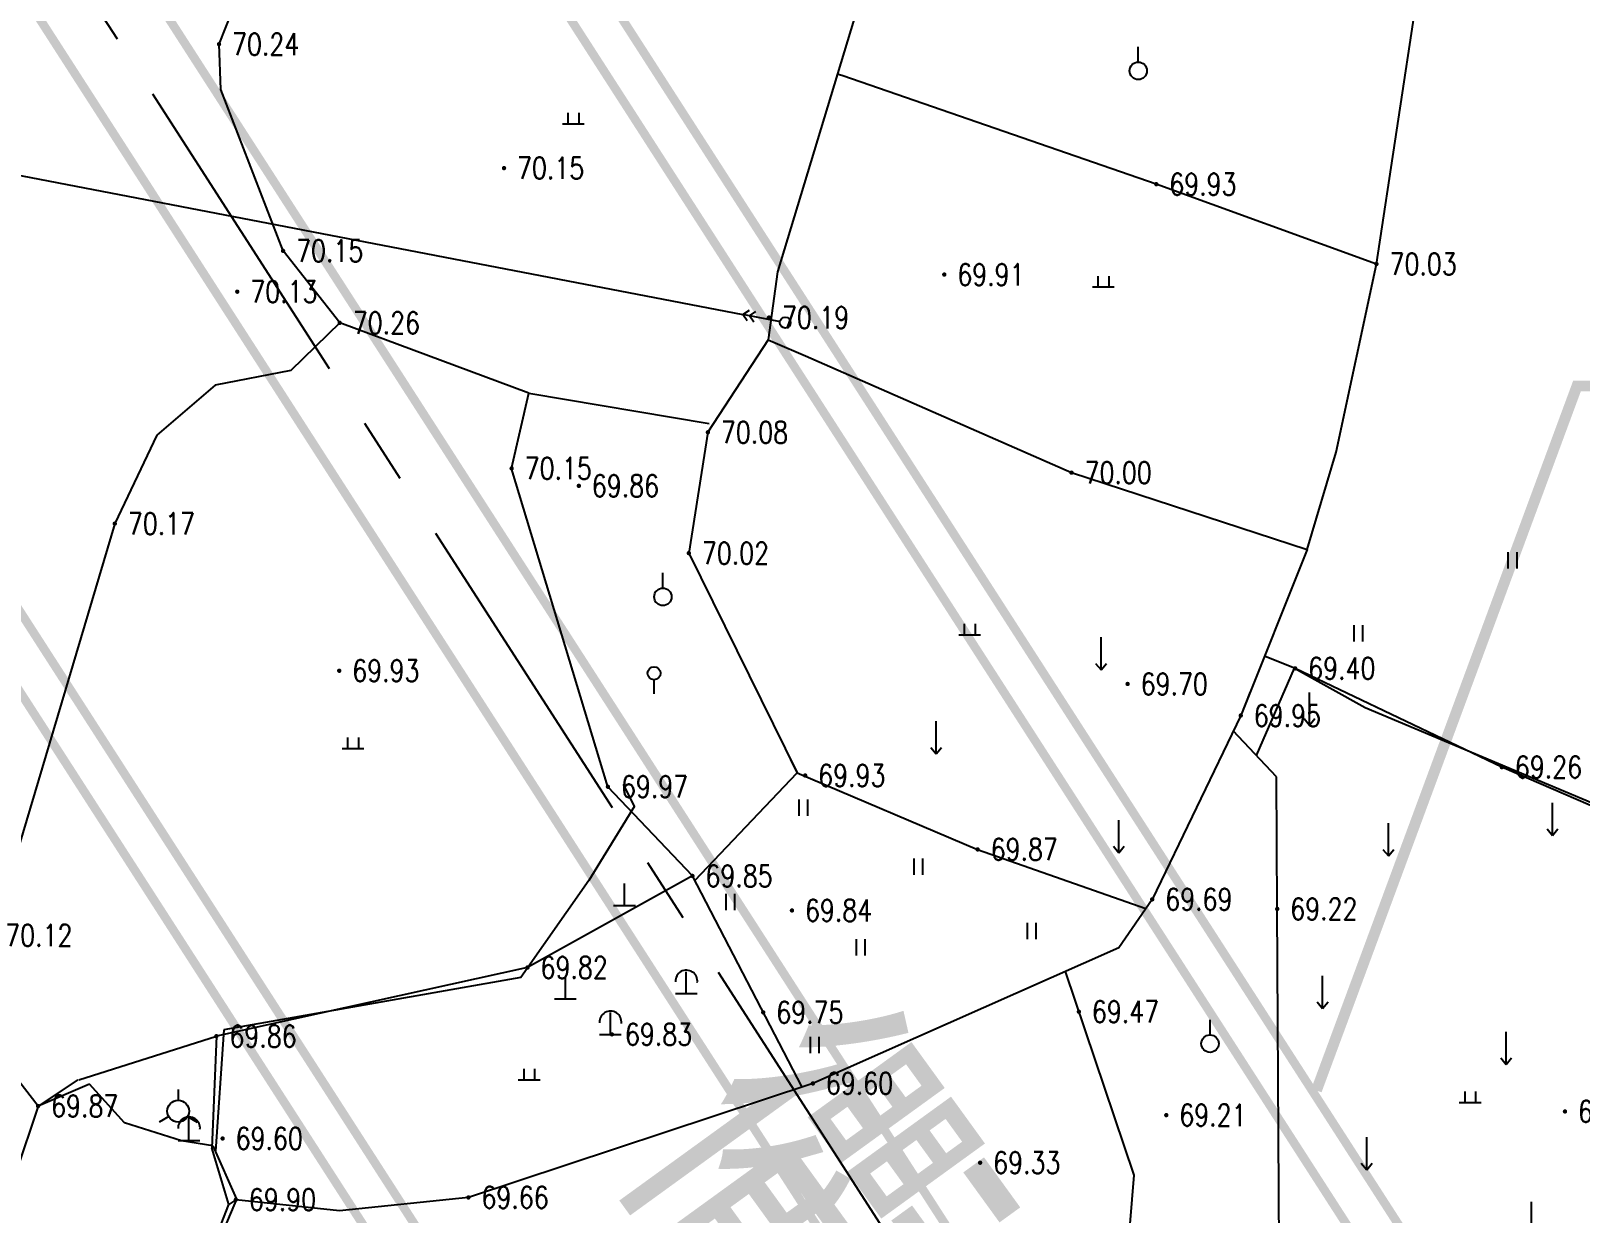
# Model space of a CAD drawing. Extents: x 10519 to 17598, y -625 to 2857.
# Drawn here: x 13571.8 to 13643, y 1341.9 to 1396.2 of the extents above; entities that cross this region are included whole.
import ezdxf
from ezdxf.enums import TextEntityAlignment as Align

# ---------------------------------------------------------------- set-up
doc = ezdxf.new("R2010")
doc.units = 0
doc.header["$MEASUREMENT"] = 0
doc.linetypes.add('CENTER', pattern=[2, 1.25, -0.25, 0.25, -0.25])
doc.linetypes.add('CENTERX2', pattern=[4, 2.5, -0.5, 0.5, -0.5])
doc.layers.get('0').update_dxf_attribs({"linetype": 'CONTINUOUS'})
for name, color, linetype in [('00000衢化东路中线', 1, 'CENTER'), ('00000道路边线', 2, 'CONTINUOUS'), ('0000原地形', 252, 'CONTINUOUS'), ('000道路名称', 6, 'CONTINUOUS'), ('GCD', 224, 'CONTINUOUS')]:
    doc.layers.add(name, color=color, linetype=linetype)
doc.styles.add('HZ', font='txt8.shx', dxfattribs={"width": 0.8, "bigfont": 'hz.shx'})
doc.styles.add('黑体', font='SIMHEI.TTF', dxfattribs={"width": 0.8})
doc.linetypes.add('10421', pattern='A,2,[150,AAA.SHX,S=1,R=0,X=0,Y=1],1e-11', length=2)
doc.linetypes.add('1161', pattern='A,0,[149,AAA.SHX,S=0.1,R=0,X=0,Y=0],-1.6', length=1.6)

# ---------------------------------------------------------------- blocks, each defined once
blk = doc.blocks.new('GC110')
for p, q in [((-0.01, 0), (-0.01, 2)), ((-1.01, 0), (0.99, 0))]:
    blk.add_line(p, q)
blk.add_arc((0, 1.14), 1.01, 352.756, 183.4974)
blk = doc.blocks.new('gc170')
at = {"linetype": 'Continuous'}
blk.add_circle((0, 0), 0.5, dxfattribs=at)
blk = doc.blocks.new('GC013A')
at = {"linetype": 'Continuous'}
blk.add_line((0.5, 0), (4, 0), dxfattribs=at)
at = {"linetype": 'Continuous', "flags": 128}
for points in [[(2.88, 0.5), (3.38, 0), (2.88, -0.5)], [(3.5, 0.5), (4, 0), (3.5, -0.5)]]:
    blk.add_lwpolyline(points, dxfattribs=at)
blk = doc.blocks.new('GC200')
at = {"linetype": 'Continuous', "const_width": 0.2, "flags": 128}
blk.add_lwpolyline([(-0.1, 0, 1), (0.1, 0, 1)], format="xyb", close=True, dxfattribs=at)
blk = doc.blocks.new('GC111')
for p, q in [((0, 0), (0, 2)), ((-1, 0), (1, 0))]:
    blk.add_line(p, q)

msp = doc.modelspace()

# ---------------------------------------------------------------- linework, layer by layer
at = {"layer": '00000衢化东路中线', "color": 6, "linetype": 'CENTERX2', "ltscale": 6}
msp.add_line((13741.468, 1138.563), (13403.369, 1663.691), dxfattribs=at)
at = {"layer": '00000道路边线', "const_width": 0.4}
for points in [[(13756.603, 1148.308, -0.065136), (13825.178, 1003.376, 0.065136), (13756.603, 1148.308), (13576.295, 1428.357, -0.410529), (13583.517, 1462.739), (13652.854, 1508.626, -0.224647), (14318.381, 1604.23), (14655.468, 1500.221), (14721.808, 1482.843, -0.010771), (14723.879, 1482.253), (15171.602, 1344.107)], [(13758.284, 1149.39, -0.065136), (13827.082, 1003.99, 0.065136), (13758.284, 1149.39), (13577.99, 1429.419, -0.410529), (13584.057, 1458.299), (13655.061, 1505.291, -0.224647), (14317.202, 1600.407), (14654.432, 1496.355)], [(13702.444, 1203.794, -1), (13698.24, 1201.087, 1), (13702.444, 1203.794), (13561.683, 1422.419, 1), (13557.479, 1419.712), (13698.24, 1201.087)], [(13535.605, 1064.087), (13677.985, 1158.314, 0.410529), (13685.207, 1192.696), (13544.447, 1411.322, 0.417908), (13509.629, 1418.636), (13364.519, 1322.6)], [(13504.296, 1073.345, 0.414214), (13532.012, 1067.704), (13677.727, 1164.14, 0.410529), (13683.505, 1191.645), (13542.745, 1410.271, 0.417908), (13514.891, 1416.122), (13366.444, 1317.879, 0.414214), (13360.804, 1290.163), (13504.296, 1073.345)]]:
    msp.add_lwpolyline(points, format="xyb", dxfattribs=at)
at = {"layer": '0000原地形', "linetype": 'Continuous'}
for p, q in [((13580.479, 1395.623, 69.601), (13583.44, 1403.07, 69.601)), ((13633.655, 1385.524), (13635.561, 1398.104)), ((13609.655, 1396.787), (13606.141, 1385.165)), ((13537.099, 1396.174), (13604.551, 1383.204)), ((13580.562, 1393.542, 69.601), (13580.479, 1395.623, 69.601)), ((13609.139, 1394.162), (13608.885, 1394.239)), ((13623.539, 1389.191), (13609.139, 1394.162)), ((13583.422, 1386.129, 69.601), (13580.562, 1393.542, 69.601)), ((13633.655, 1385.524), (13623.539, 1389.191)), ((13586.025, 1382.82, 69.601), (13583.422, 1386.129, 69.601)), ((13606.141, 1385.165), (13605.702, 1382.035)), ((13631.797, 1376.879), (13633.655, 1385.524)), ((13586.025, 1382.82, 69.601), (13583.779, 1380.636, 69.601)), ((13594.71, 1379.591, 69.601), (13586.025, 1382.82, 69.601)), ((13605.702, 1382.035), (13602.938, 1377.793)), ((13605.702, 1382.035), (13607.429, 1381.311)), ((13583.779, 1380.636, 69.601), (13580.303, 1379.955, 69.601)), ((13607.429, 1381.311), (13619.644, 1375.938)), ((13580.303, 1379.955, 69.601), (13577.62, 1377.658, 69.601)), ((13593.924, 1376.135, 69.601), (13594.71, 1379.591, 69.601)), ((13594.71, 1379.591, 69.601), (13603.001, 1378.19, 69.601)), ((13602.938, 1377.793), (13602.062, 1372.237)), ((13577.62, 1377.658, 69.601), (13575.691, 1373.598, 69.601)), ((13630.465, 1372.41), (13631.797, 1376.879)), ((13598.348, 1361.507, 69.601), (13593.924, 1376.135, 69.601)), ((13619.644, 1375.938), (13630.465, 1372.41)), ((13575.691, 1373.598, 69.601), (13570.058, 1354.679, 69.601)), ((13602.062, 1372.237), (13607.039, 1362.141)), ((13629.918, 1366.945, 69.255), (13628.509, 1367.507, 69.255)), ((13628.142, 1362.949), (13629.887, 1366.953)), ((13629.887, 1366.953), (13633.141, 1365.148)), ((13639.414, 1362.408, 69.255), (13629.918, 1366.945, 69.255)), ((13633.141, 1365.148), (13658.923, 1354.316)), ((13629.067, 1361.97, 69.223), (13627.079, 1364.072, 69.223)), ((13629.067, 1361.97, 69.223), (13627.079, 1364.072, 69.223)), ((13602.34, 1357.194, 69.601), (13607.039, 1362.141, 69.601)), ((13602.34, 1357.194, 69.601), (13607.039, 1362.141, 69.601)), ((13606.74, 1362.748), (13607.039, 1362.141)), ((13607.039, 1362.141), (13615.332, 1358.628)), ((13607.039, 1362.141), (13615.332, 1358.628)), ((13659.381, 1353.762, 69.255), (13639.414, 1362.408, 69.255)), ((13602.228, 1357.409, 69.601), (13598.348, 1361.507, 69.601)), ((13602.228, 1357.409, 69.601), (13598.349, 1361.506, 69.601)), ((13629.096, 1355.896, 69.223), (13629.067, 1361.97, 69.223)), ((13629.096, 1355.896, 69.223), (13629.067, 1361.97, 69.223)), ((13615.332, 1358.628), (13623.061, 1355.908)), ((13615.332, 1358.628), (13623.061, 1355.908)), ((13602.228, 1357.409, 69.601), (13594.652, 1353.202, 69.601)), ((13602.228, 1357.409, 69.601), (13594.652, 1353.202, 69.601)), ((13607.264, 1347.711, 69.601), (13602.228, 1357.409, 69.601)), ((13607.264, 1347.711, 69.601), (13602.228, 1357.409, 69.601)), ((13629.2, 1337.975, 69.223), (13629.096, 1355.896, 69.223)), ((13629.2, 1337.975, 69.223), (13629.096, 1355.896, 69.223)), ((13594.652, 1353.202, 69.601), (13580.359, 1350.047, 69.601)), ((13594.652, 1353.202, 69.601), (13580.359, 1350.047, 69.601)), ((13622.524, 1343.66, 69.036), (13619.361, 1353.015, 69.036)), ((13622.524, 1343.66, 69.036), (13619.361, 1353.015, 69.036)), ((13574.041, 1348.046, 69.868), (13580.359, 1350.047, 69.868)), ((13574.041, 1348.046, 69.868), (13580.359, 1350.047, 69.868)), ((13580.359, 1350.047, 69.601), (13580.148, 1344.925, 69.601)), ((13572.166, 1346.839, 69.036), (13570.504, 1348.996, 69.036)), ((13580.928, 1342.315, 69.799), (13580.148, 1344.925, 69.799)), ((13580.201, 1345.01, 69.969), (13581.283, 1342.564, 69.969)), ((13622.201, 1339.764, 69.036), (13622.524, 1343.66, 69.036)), ((13622.201, 1339.764, 69.036), (13622.524, 1343.66, 69.036)), ((13578.932, 1337.214, 69.799), (13580.928, 1342.315, 69.799))]:
    msp.add_line(p, q, dxfattribs=at)
at = {"layer": '0000原地形'}
for p, q in [((13622.711, 1394.8), (13622.711, 1395.5)), ((13596.504, 1392.471), (13596.504, 1391.971)), ((13597.004, 1392.471), (13597.004, 1391.971)), ((13596.254, 1391.971), (13597.254, 1391.971)), ((13620.853, 1384.968), (13620.853, 1384.468)), ((13621.353, 1384.968), (13621.353, 1384.468)), ((13620.603, 1384.468), (13621.603, 1384.468)), ((13639.712, 1371.531), (13639.712, 1372.281)), ((13640.112, 1371.531), (13640.112, 1372.281)), ((13600.871, 1370.633), (13600.871, 1371.333)), ((13614.713, 1368.993), (13614.713, 1368.493)), ((13615.213, 1368.993), (13615.213, 1368.493)), ((13632.636, 1368.184), (13632.636, 1368.934)), ((13633.036, 1368.184), (13633.036, 1368.934)), ((13614.463, 1368.493), (13615.463, 1368.493)), ((13621.002, 1366.873), (13621.002, 1368.373)), ((13620.752, 1367.173), (13621.002, 1366.873)), ((13621.002, 1366.873), (13621.252, 1367.173)), ((13600.464, 1365.769), (13600.464, 1366.419)), ((13630.577, 1364.338), (13630.577, 1365.838)), ((13613.426, 1363.018), (13613.426, 1364.518)), ((13630.327, 1364.638), (13630.577, 1364.338)), ((13630.577, 1364.338), (13630.827, 1364.638)), ((13586.385, 1363.767), (13586.385, 1363.267)), ((13586.385, 1363.767), (13586.385, 1363.267)), ((13586.885, 1363.767), (13586.885, 1363.267)), ((13586.885, 1363.767), (13586.885, 1363.267)), ((13586.135, 1363.267), (13587.135, 1363.267)), ((13586.135, 1363.267), (13587.135, 1363.267)), ((13613.176, 1363.318), (13613.426, 1363.018)), ((13613.426, 1363.018), (13613.676, 1363.318)), ((13607.133, 1360.164), (13607.133, 1360.914)), ((13607.533, 1360.164), (13607.533, 1360.914)), ((13641.744, 1359.273), (13641.744, 1360.773)), ((13621.816, 1358.47), (13621.816, 1359.97)), ((13634.204, 1358.331), (13634.204, 1359.831)), ((13641.494, 1359.573), (13641.744, 1359.273)), ((13641.744, 1359.273), (13641.994, 1359.573)), ((13621.566, 1358.77), (13621.816, 1358.47)), ((13621.816, 1358.47), (13622.066, 1358.77)), ((13633.954, 1358.631), (13634.204, 1358.331)), ((13634.204, 1358.331), (13634.454, 1358.631)), ((13612.409, 1357.46), (13612.409, 1358.21)), ((13612.809, 1357.46), (13612.809, 1358.21)), ((13603.779, 1355.839), (13603.779, 1356.589)), ((13604.179, 1355.839), (13604.179, 1356.589)), ((13617.624, 1354.502), (13617.624, 1355.252)), ((13618.024, 1354.502), (13618.024, 1355.252)), ((13609.765, 1353.76), (13609.765, 1354.51)), ((13610.165, 1353.76), (13610.165, 1354.51)), ((13631.179, 1351.321), (13631.179, 1352.821)), ((13630.929, 1351.621), (13631.179, 1351.321)), ((13631.179, 1351.321), (13631.429, 1351.621)), ((13626.009, 1350.105), (13626.009, 1350.805)), ((13626.009, 1350.105), (13626.009, 1350.805)), ((13607.659, 1349.268), (13607.659, 1350.018)), ((13608.059, 1349.268), (13608.059, 1350.018)), ((13639.613, 1348.746), (13639.613, 1350.246)), ((13639.363, 1349.046), (13639.613, 1348.746)), ((13639.613, 1348.746), (13639.863, 1349.046)), ((13594.226, 1348.042), (13595.226, 1348.042)), ((13594.226, 1348.042), (13595.226, 1348.042)), ((13594.476, 1348.542), (13594.476, 1348.042)), ((13594.476, 1348.542), (13594.476, 1348.042)), ((13594.976, 1348.542), (13594.976, 1348.042)), ((13594.976, 1348.542), (13594.976, 1348.042)), ((13578.602, 1347.603), (13578.602, 1347.103)), ((13637.709, 1347.505), (13637.709, 1347.005)), ((13637.709, 1347.505), (13637.709, 1347.005)), ((13638.209, 1347.505), (13638.209, 1347.005)), ((13638.209, 1347.505), (13638.209, 1347.005)), ((13637.459, 1347.005), (13638.459, 1347.005)), ((13637.459, 1347.005), (13638.459, 1347.005)), ((13578.169, 1346.353), (13577.736, 1346.103)), ((13579.035, 1346.353), (13579.468, 1346.103)), ((13633.209, 1343.908), (13633.209, 1345.408)), ((13632.959, 1344.208), (13633.209, 1343.908)), ((13633.209, 1343.908), (13633.459, 1344.208)), ((13640.784, 1340.943), (13640.784, 1342.443))]:
    msp.add_line(p, q, dxfattribs=at)
at = {"layer": '0000原地形', "linetype": '10421'}
for p, q in [((13630.465, 1372.41), (13627.419, 1364.777)), ((13627.857, 1365.874), (13627.419, 1364.777)), ((13627.419, 1364.777), (13623.352, 1356.332)), ((13627.419, 1364.777), (13623.352, 1356.332)), ((13623.352, 1356.332), (13621.823, 1354.106)), ((13623.352, 1356.332), (13621.823, 1354.106)), ((13621.823, 1354.106), (13607.762, 1347.876)), ((13621.823, 1354.106), (13607.762, 1347.876)), ((13573.991, 1348.046, 69.036), (13572.166, 1346.839, 69.036)), ((13573.991, 1348.046, 69.036), (13572.166, 1346.839, 69.036)), ((13574.524, 1347.842), (13572.166, 1346.839)), ((13576.135, 1346.069), (13574.524, 1347.842)), ((13607.762, 1347.876), (13591.938, 1342.637)), ((13607.762, 1347.876), (13591.938, 1342.637)), ((13572.166, 1346.839, 69.036), (13571.147, 1343.765, 69.036)), ((13572.166, 1346.839, 69.036), (13571.147, 1343.765, 69.036)), ((13578.754, 1345.239), (13576.135, 1346.069)), ((13580.201, 1345.01), (13578.754, 1345.239)), ((13580.201, 1345.01), (13580.201, 1345.01)), ((13581.283, 1342.564), (13579.281, 1337.804)), ((13581.253, 1342.535), (13580.928, 1342.315)), ((13581.253, 1342.535), (13580.928, 1342.315)), ((13586.014, 1342.025), (13581.253, 1342.535)), ((13586.014, 1342.025), (13581.253, 1342.535)), ((13581.283, 1342.564), (13581.283, 1342.564)), ((13591.938, 1342.637), (13586.014, 1342.025)), ((13591.938, 1342.637), (13586.014, 1342.025))]:
    msp.add_line(p, q, dxfattribs=at)
at = {"layer": '0000原地形', "linetype": '1161'}
for p, q in [((13599.567, 1360.608), (13599.057, 1361.61)), ((13599.567, 1360.608), (13597.473, 1357.202)), ((13599.567, 1360.608), (13599.567, 1360.608)), ((13597.473, 1357.202), (13594.348, 1352.744)), ((13594.348, 1352.744), (13580.697, 1350.341)), ((13580.697, 1350.341), (13580.311, 1344.761))]:
    msp.add_line(p, q, dxfattribs=at)
at = {"layer": '0000原地形'}
for centre, major_axis in [((13622.711, 1394.4), (-0.283, 0.283)), ((13600.871, 1370.233), (-0.283, 0.283)), ((13600.464, 1366.719), (-0.212, 0.212)), ((13626.009, 1349.705), (-0.283, 0.283)), ((13626.009, 1349.705), (-0.283, 0.283)), ((13578.602, 1346.603), (-0.354, 0.354))]:
    msp.add_ellipse(centre, major_axis=major_axis, ratio=1, start_param=3.926991, end_param=10.210176, dxfattribs=at)
at = {"layer": '000道路名称', "color": 0, "const_width": 0.5}
msp.add_lwpolyline([(13630.898, 1347.556), (13642.867, 1379.917), (13706.496, 1379.917)], dxfattribs=at)

# ---------------------------------------------------------------- block references
at = {"layer": '0000原地形', "linetype": 'Continuous', "xscale": 0.4999999999604861, "yscale": 0.5, "rotation": 169.1160235420591}
msp.add_blockref('GC013A', (13606.515, 1382.826), dxfattribs=at)
at = {"layer": '0000原地形', "linetype": 'Continuous', "xscale": 0.5, "yscale": 0.5}
for name, p in [('gc170', (13606.492, 1382.83)), ('GC111', (13599.107, 1356.056)), ('GC110', (13601.952, 1352.004, 69.828)), ('GC110', (13601.952, 1352.004, 69.828)), ('GC111', (13596.395, 1351.762)), ('GC110', (13598.463, 1350.128, 69.828)), ('GC110', (13598.463, 1350.128, 69.828)), ('GC110', (13579.101, 1345.262, 70.001)), ('GC110', (13579.101, 1345.262, 70.001))]:
    msp.add_blockref(name, p, dxfattribs=at)
at = {"layer": 'GCD', "linetype": 'Continuous'}
ref = msp.add_blockref('GC200', (13580.479, 1395.623, 70.238), dxfattribs=dict(at, xscale=0.5, yscale=0.5, zscale=0.5))
ref.add_attrib('height', '70.24', dxfattribs={"linetype": 'Continuous', "height": 1, "style": 'HZ', "width": 0.8}).set_placement((13581.079, 1395.623, 70.238), align=Align.MIDDLE_LEFT)
ref = msp.add_blockref('GC200', (13593.573, 1389.931), dxfattribs=dict(at, xscale=0.5, yscale=0.5, zscale=0.5))
ref.add_attrib('height', '70.15', dxfattribs={"linetype": 'Continuous', "height": 1, "style": 'HZ', "width": 0.8}).set_placement((13594.173, 1389.931), align=Align.MIDDLE_LEFT)
ref = msp.add_blockref('GC200', (13623.539, 1389.191, 69.934), dxfattribs=dict(at, xscale=0.5, yscale=0.5, zscale=0.5))
ref.add_attrib('height', '69.93', dxfattribs={"linetype": 'Continuous', "height": 1, "style": 'HZ', "width": 0.8}).set_placement((13624.139, 1389.191, 69.934), align=Align.MIDDLE_LEFT)
ref = msp.add_blockref('GC200', (13583.422, 1386.129, 70.147), dxfattribs=dict(at, xscale=0.5, yscale=0.5, zscale=0.5))
ref.add_attrib('height', '70.15', dxfattribs={"linetype": 'Continuous', "height": 1, "style": 'HZ', "width": 0.8}).set_placement((13584.022, 1386.129, 70.147), align=Align.MIDDLE_LEFT)
ref = msp.add_blockref('GC200', (13633.655, 1385.524, 70.029), dxfattribs=dict(at, xscale=0.5, yscale=0.5, zscale=0.5))
ref.add_attrib('height', '70.03', dxfattribs={"linetype": 'Continuous', "height": 1, "style": 'HZ', "width": 0.8}).set_placement((13634.255, 1385.524, 70.029), align=Align.MIDDLE_LEFT)
ref = msp.add_blockref('GC200', (13613.8, 1385.038, 69.911), dxfattribs=dict(at, xscale=0.5, yscale=0.5, zscale=0.5))
ref.add_attrib('height', '69.91', dxfattribs={"linetype": 'Continuous', "height": 1, "style": 'HZ', "width": 0.8}).set_placement((13614.4, 1385.038, 69.911), align=Align.MIDDLE_LEFT)
ref = msp.add_blockref('GC200', (13581.32, 1384.253, 70.126), dxfattribs=dict(at, xscale=0.5, yscale=0.5, zscale=0.5))
ref.add_attrib('height', '70.13', dxfattribs={"linetype": 'Continuous', "height": 1, "style": 'HZ', "width": 0.8}).set_placement((13581.92, 1384.253, 70.126), align=Align.MIDDLE_LEFT)
ref = msp.add_blockref('GC200', (13605.745, 1383.065, 70.193), dxfattribs=dict(at, xscale=0.5, yscale=0.5, zscale=0.5))
ref.add_attrib('height', '70.19', dxfattribs={"linetype": 'Continuous', "height": 1, "style": 'HZ', "width": 0.8}).set_placement((13606.345, 1383.065, 70.193), align=Align.MIDDLE_LEFT)
ref = msp.add_blockref('GC200', (13586.025, 1382.82, 70.259), dxfattribs=dict(at, xscale=0.5, yscale=0.5, zscale=0.5))
ref.add_attrib('height', '70.26', dxfattribs={"linetype": 'Continuous', "height": 1, "style": 'HZ', "width": 0.8}).set_placement((13586.625, 1382.82, 70.259), align=Align.MIDDLE_LEFT)
ref = msp.add_blockref('GC200', (13602.938, 1377.793, 70.079), dxfattribs=dict(at, xscale=0.5, yscale=0.5, zscale=0.5))
ref.add_attrib('height', '70.08', dxfattribs={"linetype": 'Continuous', "height": 1, "style": 'HZ', "width": 0.8}).set_placement((13603.538, 1377.793, 70.079), align=Align.MIDDLE_LEFT)
ref = msp.add_blockref('GC200', (13593.924, 1376.135, 70.145), dxfattribs=dict(at, xscale=0.5, yscale=0.5, zscale=0.5))
ref.add_attrib('height', '70.15', dxfattribs={"linetype": 'Continuous', "height": 1, "style": 'HZ', "width": 0.8}).set_placement((13594.524, 1376.135, 70.145), align=Align.MIDDLE_LEFT)
ref = msp.add_blockref('GC200', (13619.644, 1375.938, 69.997), dxfattribs=dict(at, xscale=0.5, yscale=0.5, zscale=0.5))
ref.add_attrib('height', '70.00', dxfattribs={"linetype": 'Continuous', "height": 1, "style": 'HZ', "width": 0.8}).set_placement((13620.244, 1375.938, 69.997), align=Align.MIDDLE_LEFT)
ref = msp.add_blockref('GC200', (13597.009, 1375.332, 69.862), dxfattribs=dict(at, xscale=0.5, yscale=0.5, zscale=0.5))
ref.add_attrib('height', '69.86', dxfattribs={"linetype": 'Continuous', "height": 1, "style": 'HZ', "width": 0.8}).set_placement((13597.609, 1375.332, 69.862), align=Align.MIDDLE_LEFT)
ref = msp.add_blockref('GC200', (13575.691, 1373.598, 70.174), dxfattribs=dict(at, xscale=0.5, yscale=0.5, zscale=0.5))
ref.add_attrib('height', '70.17', dxfattribs={"linetype": 'Continuous', "height": 1, "style": 'HZ', "width": 0.8}).set_placement((13576.291, 1373.598, 70.174), align=Align.MIDDLE_LEFT)
ref = msp.add_blockref('GC200', (13602.062, 1372.237, 70.024), dxfattribs=dict(at, xscale=0.5, yscale=0.5, zscale=0.5))
ref.add_attrib('height', '70.02', dxfattribs={"linetype": 'Continuous', "height": 1, "style": 'HZ', "width": 0.8}).set_placement((13602.662, 1372.237, 70.024), align=Align.MIDDLE_LEFT)
ref = msp.add_blockref('GC200', (13586.003, 1366.836), dxfattribs=dict(at, xscale=0.5, yscale=0.5, zscale=0.5))
ref.add_attrib('height', '69.93', dxfattribs={"linetype": 'Continuous', "height": 1, "style": 'HZ', "width": 0.8}).set_placement((13586.603, 1366.836), align=Align.MIDDLE_LEFT)
ref = msp.add_blockref('GC200', (13629.918, 1366.945, 69.4), dxfattribs=dict(at, xscale=0.5, yscale=0.5, zscale=0.5))
ref.add_attrib('height', '69.40', dxfattribs={"linetype": 'Continuous', "height": 1, "style": 'HZ', "width": 0.8}).set_placement((13630.518, 1366.945, 69.4), align=Align.MIDDLE_LEFT)
ref = msp.add_blockref('GC200', (13629.918, 1366.945, 69.4), dxfattribs=dict(at, xscale=0.5, yscale=0.5, zscale=0.5))
ref.add_attrib('height', '69.40', dxfattribs={"linetype": 'Continuous', "height": 1, "style": 'HZ', "width": 0.8}).set_placement((13630.518, 1366.945, 69.4), align=Align.MIDDLE_LEFT)
ref = msp.add_blockref('GC200', (13622.223, 1366.23, 69.702), dxfattribs=dict(at, xscale=0.5, yscale=0.5, zscale=0.5))
ref.add_attrib('height', '69.70', dxfattribs={"linetype": 'Continuous', "height": 1, "style": 'HZ', "width": 0.8}).set_placement((13622.823, 1366.23, 69.702), align=Align.MIDDLE_LEFT)
ref = msp.add_blockref('GC200', (13622.223, 1366.23, 69.702), dxfattribs=dict(at, xscale=0.5, yscale=0.5, zscale=0.5))
ref.add_attrib('height', '69.70', dxfattribs={"linetype": 'Continuous', "height": 1, "style": 'HZ', "width": 0.8}).set_placement((13622.823, 1366.23, 69.702), align=Align.MIDDLE_LEFT)
ref = msp.add_blockref('GC200', (13627.419, 1364.777, 69.948), dxfattribs=dict(at, xscale=0.5, yscale=0.5, zscale=0.5))
ref.add_attrib('height', '69.95', dxfattribs={"linetype": 'Continuous', "height": 1, "style": 'HZ', "width": 0.8}).set_placement((13628.019, 1364.777, 69.948), align=Align.MIDDLE_LEFT)
ref = msp.add_blockref('GC200', (13627.419, 1364.777, 69.948), dxfattribs=dict(at, xscale=0.5, yscale=0.5, zscale=0.5))
ref.add_attrib('height', '69.95', dxfattribs={"linetype": 'Continuous', "height": 1, "style": 'HZ', "width": 0.8}).set_placement((13628.019, 1364.777, 69.948), align=Align.MIDDLE_LEFT)
ref = msp.add_blockref('GC200', (13639.414, 1362.408, 69.261), dxfattribs=dict(at, xscale=0.5, yscale=0.5, zscale=0.5))
ref.add_attrib('height', '69.26', dxfattribs={"linetype": 'Continuous', "height": 1, "style": 'HZ', "width": 0.8}).set_placement((13640.014, 1362.408, 69.261), align=Align.MIDDLE_LEFT)
ref = msp.add_blockref('GC200', (13639.414, 1362.408, 69.261), dxfattribs=dict(at, xscale=0.5, yscale=0.5, zscale=0.5))
ref.add_attrib('height', '69.26', dxfattribs={"linetype": 'Continuous', "height": 1, "style": 'HZ', "width": 0.8}).set_placement((13640.014, 1362.408, 69.261), align=Align.MIDDLE_LEFT)
ref = msp.add_blockref('GC200', (13607.407, 1362.024, 69.928), dxfattribs=dict(at, xscale=0.5, yscale=0.5, zscale=0.5))
ref.add_attrib('height', '69.93', dxfattribs={"linetype": 'Continuous', "height": 1, "style": 'HZ', "width": 0.8}).set_placement((13608.007, 1362.024, 69.928), align=Align.MIDDLE_LEFT)
ref = msp.add_blockref('GC200', (13607.407, 1362.024, 69.928), dxfattribs=dict(at, xscale=0.5, yscale=0.5, zscale=0.5))
ref.add_attrib('height', '69.93', dxfattribs={"linetype": 'Continuous', "height": 1, "style": 'HZ', "width": 0.8}).set_placement((13608.007, 1362.024, 69.928), align=Align.MIDDLE_LEFT)
ref = msp.add_blockref('GC200', (13598.348, 1361.507, 69.966), dxfattribs=dict(at, xscale=0.5, yscale=0.5, zscale=0.5))
ref.add_attrib('height', '69.97', dxfattribs={"linetype": 'Continuous', "height": 1, "style": 'HZ', "width": 0.8}).set_placement((13598.948, 1361.507, 69.966), align=Align.MIDDLE_LEFT)
ref = msp.add_blockref('GC200', (13598.348, 1361.507, 69.966), dxfattribs=dict(at, xscale=0.5, yscale=0.5, zscale=0.5))
ref.add_attrib('height', '69.97', dxfattribs={"linetype": 'Continuous', "height": 1, "style": 'HZ', "width": 0.8}).set_placement((13598.948, 1361.507, 69.966), align=Align.MIDDLE_LEFT)
ref = msp.add_blockref('GC200', (13615.332, 1358.628, 69.873), dxfattribs=dict(at, xscale=0.5, yscale=0.5, zscale=0.5))
ref.add_attrib('height', '69.87', dxfattribs={"linetype": 'Continuous', "height": 1, "style": 'HZ', "width": 0.8}).set_placement((13615.932, 1358.628, 69.873), align=Align.MIDDLE_LEFT)
ref = msp.add_blockref('GC200', (13615.332, 1358.628, 69.873), dxfattribs=dict(at, xscale=0.5, yscale=0.5, zscale=0.5))
ref.add_attrib('height', '69.87', dxfattribs={"linetype": 'Continuous', "height": 1, "style": 'HZ', "width": 0.8}).set_placement((13615.932, 1358.628, 69.873), align=Align.MIDDLE_LEFT)
ref = msp.add_blockref('GC200', (13602.228, 1357.409, 69.85), dxfattribs=dict(at, xscale=0.5, yscale=0.5, zscale=0.5))
ref.add_attrib('height', '69.85', dxfattribs={"linetype": 'Continuous', "height": 1, "style": 'HZ', "width": 0.8}).set_placement((13602.828, 1357.409, 69.85), align=Align.MIDDLE_LEFT)
ref = msp.add_blockref('GC200', (13602.228, 1357.409, 69.85), dxfattribs=dict(at, xscale=0.5, yscale=0.5, zscale=0.5))
ref.add_attrib('height', '69.85', dxfattribs={"linetype": 'Continuous', "height": 1, "style": 'HZ', "width": 0.8}).set_placement((13602.828, 1357.409, 69.85), align=Align.MIDDLE_LEFT)
ref = msp.add_blockref('GC200', (13623.352, 1356.332, 69.69), dxfattribs=dict(at, xscale=0.5, yscale=0.5, zscale=0.5))
ref.add_attrib('height', '69.69', dxfattribs={"linetype": 'Continuous', "height": 1, "style": 'HZ', "width": 0.8}).set_placement((13623.952, 1356.332, 69.69), align=Align.MIDDLE_LEFT)
ref = msp.add_blockref('GC200', (13623.352, 1356.332, 69.69), dxfattribs=dict(at, xscale=0.5, yscale=0.5, zscale=0.5))
ref.add_attrib('height', '69.69', dxfattribs={"linetype": 'Continuous', "height": 1, "style": 'HZ', "width": 0.8}).set_placement((13623.952, 1356.332, 69.69), align=Align.MIDDLE_LEFT)
ref = msp.add_blockref('GC200', (13606.802, 1355.824, 69.844), dxfattribs=dict(at, xscale=0.5, yscale=0.5, zscale=0.5))
ref.add_attrib('height', '69.84', dxfattribs={"linetype": 'Continuous', "height": 1, "style": 'HZ', "width": 0.8}).set_placement((13607.402, 1355.824, 69.844), align=Align.MIDDLE_LEFT)
ref = msp.add_blockref('GC200', (13606.802, 1355.824, 69.844), dxfattribs=dict(at, xscale=0.5, yscale=0.5, zscale=0.5))
ref.add_attrib('height', '69.84', dxfattribs={"linetype": 'Continuous', "height": 1, "style": 'HZ', "width": 0.8}).set_placement((13607.402, 1355.824, 69.844), align=Align.MIDDLE_LEFT)
ref = msp.add_blockref('GC200', (13629.096, 1355.896, 69.217), dxfattribs=dict(at, xscale=0.5, yscale=0.5, zscale=0.5))
ref.add_attrib('height', '69.22', dxfattribs={"linetype": 'Continuous', "height": 1, "style": 'HZ', "width": 0.8}).set_placement((13629.696, 1355.896, 69.217), align=Align.MIDDLE_LEFT)
ref = msp.add_blockref('GC200', (13629.096, 1355.896, 69.217), dxfattribs=dict(at, xscale=0.5, yscale=0.5, zscale=0.5))
ref.add_attrib('height', '69.22', dxfattribs={"linetype": 'Continuous', "height": 1, "style": 'HZ', "width": 0.8}).set_placement((13629.696, 1355.896, 69.217), align=Align.MIDDLE_LEFT)
ref = msp.add_blockref('GC200', (13570.058, 1354.679, 70.122), dxfattribs=dict(at, xscale=0.5, yscale=0.5, zscale=0.5))
ref.add_attrib('height', '70.12', dxfattribs={"linetype": 'Continuous', "height": 1, "style": 'HZ', "width": 0.8}).set_placement((13570.658, 1354.679, 70.122), align=Align.MIDDLE_LEFT)
ref = msp.add_blockref('GC200', (13594.652, 1353.202, 69.823), dxfattribs=dict(at, xscale=0.5, yscale=0.5, zscale=0.5))
ref.add_attrib('height', '69.82', dxfattribs={"linetype": 'Continuous', "height": 1, "style": 'HZ', "width": 0.8}).set_placement((13595.252, 1353.202, 69.823), align=Align.MIDDLE_LEFT)
ref = msp.add_blockref('GC200', (13594.652, 1353.202, 69.823), dxfattribs=dict(at, xscale=0.5, yscale=0.5, zscale=0.5))
ref.add_attrib('height', '69.82', dxfattribs={"linetype": 'Continuous', "height": 1, "style": 'HZ', "width": 0.8}).set_placement((13595.252, 1353.202, 69.823), align=Align.MIDDLE_LEFT)
ref = msp.add_blockref('GC200', (13605.483, 1351.141, 69.747), dxfattribs=dict(at, xscale=0.5, yscale=0.5, zscale=0.5))
ref.add_attrib('height', '69.75', dxfattribs={"linetype": 'Continuous', "height": 1, "style": 'HZ', "width": 0.8}).set_placement((13606.083, 1351.141, 69.747), align=Align.MIDDLE_LEFT)
ref = msp.add_blockref('GC200', (13605.483, 1351.141, 69.747), dxfattribs=dict(at, xscale=0.5, yscale=0.5, zscale=0.5))
ref.add_attrib('height', '69.75', dxfattribs={"linetype": 'Continuous', "height": 1, "style": 'HZ', "width": 0.8}).set_placement((13606.083, 1351.141, 69.747), align=Align.MIDDLE_LEFT)
ref = msp.add_blockref('GC200', (13619.984, 1351.173, 69.474), dxfattribs=dict(at, xscale=0.5, yscale=0.5, zscale=0.5))
ref.add_attrib('height', '69.47', dxfattribs={"linetype": 'Continuous', "height": 1, "style": 'HZ', "width": 0.8}).set_placement((13620.584, 1351.173, 69.474), align=Align.MIDDLE_LEFT)
ref = msp.add_blockref('GC200', (13619.984, 1351.173, 69.474), dxfattribs=dict(at, xscale=0.5, yscale=0.5, zscale=0.5))
ref.add_attrib('height', '69.47', dxfattribs={"linetype": 'Continuous', "height": 1, "style": 'HZ', "width": 0.8}).set_placement((13620.584, 1351.173, 69.474), align=Align.MIDDLE_LEFT)
ref = msp.add_blockref('GC200', (13580.359, 1350.047, 69.86), dxfattribs=dict(at, xscale=0.5, yscale=0.5, zscale=0.5))
ref.add_attrib('height', '69.86', dxfattribs={"linetype": 'Continuous', "height": 1, "style": 'HZ', "width": 0.8}).set_placement((13580.959, 1350.047, 69.86), align=Align.MIDDLE_LEFT)
ref = msp.add_blockref('GC200', (13580.359, 1350.047, 69.86), dxfattribs=dict(at, xscale=0.5, yscale=0.5, zscale=0.5))
ref.add_attrib('height', '69.86', dxfattribs={"linetype": 'Continuous', "height": 1, "style": 'HZ', "width": 0.8}).set_placement((13580.959, 1350.047, 69.86), align=Align.MIDDLE_LEFT)
ref = msp.add_blockref('GC200', (13598.531, 1350.131, 69.83), dxfattribs=dict(at, xscale=0.5, yscale=0.5, zscale=0.5))
ref.add_attrib('height', '69.83', dxfattribs={"linetype": 'Continuous', "height": 1, "style": 'HZ', "width": 0.8}).set_placement((13599.131, 1350.131, 69.83), align=Align.MIDDLE_LEFT)
ref = msp.add_blockref('GC200', (13598.531, 1350.131, 69.83), dxfattribs=dict(at, xscale=0.5, yscale=0.5, zscale=0.5))
ref.add_attrib('height', '69.83', dxfattribs={"linetype": 'Continuous', "height": 1, "style": 'HZ', "width": 0.8}).set_placement((13599.131, 1350.131, 69.83), align=Align.MIDDLE_LEFT)
ref = msp.add_blockref('GC200', (13607.762, 1347.876, 69.603), dxfattribs=dict(at, xscale=0.5, yscale=0.5, zscale=0.5))
ref.add_attrib('height', '69.60', dxfattribs={"linetype": 'Continuous', "height": 1, "style": 'HZ', "width": 0.8}).set_placement((13608.362, 1347.876, 69.603), align=Align.MIDDLE_LEFT)
ref = msp.add_blockref('GC200', (13607.762, 1347.876, 69.603), dxfattribs=dict(at, xscale=0.5, yscale=0.5, zscale=0.5))
ref.add_attrib('height', '69.60', dxfattribs={"linetype": 'Continuous', "height": 1, "style": 'HZ', "width": 0.8}).set_placement((13608.362, 1347.876, 69.603), align=Align.MIDDLE_LEFT)
ref = msp.add_blockref('GC200', (13572.166, 1346.839, 69.871), dxfattribs=dict(at, xscale=0.5, yscale=0.5, zscale=0.5))
ref.add_attrib('height', '69.87', dxfattribs={"linetype": 'Continuous', "height": 1, "style": 'HZ', "width": 0.8}).set_placement((13572.766, 1346.839, 69.871), align=Align.MIDDLE_LEFT)
ref = msp.add_blockref('GC200', (13572.166, 1346.839, 69.871), dxfattribs=dict(at, xscale=0.5, yscale=0.5, zscale=0.5))
ref.add_attrib('height', '69.87', dxfattribs={"linetype": 'Continuous', "height": 1, "style": 'HZ', "width": 0.8}).set_placement((13572.766, 1346.839, 69.871), align=Align.MIDDLE_LEFT)
ref = msp.add_blockref('GC200', (13623.998, 1346.42, 69.205), dxfattribs=dict(at, xscale=0.5, yscale=0.5, zscale=0.5))
ref.add_attrib('height', '69.21', dxfattribs={"linetype": 'Continuous', "height": 1, "style": 'HZ', "width": 0.8}).set_placement((13624.598, 1346.42, 69.205), align=Align.MIDDLE_LEFT)
ref = msp.add_blockref('GC200', (13623.998, 1346.42, 69.205), dxfattribs=dict(at, xscale=0.5, yscale=0.5, zscale=0.5))
ref.add_attrib('height', '69.21', dxfattribs={"linetype": 'Continuous', "height": 1, "style": 'HZ', "width": 0.8}).set_placement((13624.598, 1346.42, 69.205), align=Align.MIDDLE_LEFT)
ref = msp.add_blockref('GC200', (13642.316, 1346.591, 69.088), dxfattribs=dict(at, xscale=0.5, yscale=0.5, zscale=0.5))
ref.add_attrib('height', '69.09', dxfattribs={"linetype": 'Continuous', "height": 1, "style": 'HZ', "width": 0.8}).set_placement((13642.916, 1346.591, 69.088), align=Align.MIDDLE_LEFT)
ref = msp.add_blockref('GC200', (13642.316, 1346.591, 69.088), dxfattribs=dict(at, xscale=0.5, yscale=0.5, zscale=0.5))
ref.add_attrib('height', '69.09', dxfattribs={"linetype": 'Continuous', "height": 1, "style": 'HZ', "width": 0.8}).set_placement((13642.916, 1346.591, 69.088), align=Align.MIDDLE_LEFT)
ref = msp.add_blockref('GC200', (13580.644, 1345.347, 69.601), dxfattribs=dict(at, xscale=0.5, yscale=0.5, zscale=0.5))
ref.add_attrib('height', '69.60', dxfattribs={"linetype": 'Continuous', "height": 1, "style": 'HZ', "width": 0.8}).set_placement((13581.244, 1345.347, 69.601), align=Align.MIDDLE_LEFT)
ref = msp.add_blockref('GC200', (13580.644, 1345.347, 69.601), dxfattribs=dict(at, xscale=0.5, yscale=0.5, zscale=0.5))
ref.add_attrib('height', '69.60', dxfattribs={"linetype": 'Continuous', "height": 1, "style": 'HZ', "width": 0.8}).set_placement((13581.244, 1345.347, 69.601), align=Align.MIDDLE_LEFT)
ref = msp.add_blockref('GC200', (13615.446, 1344.233, 69.325), dxfattribs=dict(at, xscale=0.5, yscale=0.5, zscale=0.5))
ref.add_attrib('height', '69.33', dxfattribs={"linetype": 'Continuous', "height": 1, "style": 'HZ', "width": 0.8}).set_placement((13616.046, 1344.233, 69.325), align=Align.MIDDLE_LEFT)
ref = msp.add_blockref('GC200', (13615.446, 1344.233, 69.325), dxfattribs=dict(at, xscale=0.5, yscale=0.5, zscale=0.5))
ref.add_attrib('height', '69.33', dxfattribs={"linetype": 'Continuous', "height": 1, "style": 'HZ', "width": 0.8}).set_placement((13616.046, 1344.233, 69.325), align=Align.MIDDLE_LEFT)
ref = msp.add_blockref('GC200', (13581.253, 1342.535, 69.896), dxfattribs=dict(at, xscale=0.5, yscale=0.5, zscale=0.5))
ref.add_attrib('height', '69.90', dxfattribs={"linetype": 'Continuous', "height": 1, "style": 'HZ', "width": 0.8}).set_placement((13581.853, 1342.535, 69.896), align=Align.MIDDLE_LEFT)
ref = msp.add_blockref('GC200', (13581.253, 1342.535, 69.896), dxfattribs=dict(at, xscale=0.5, yscale=0.5, zscale=0.5))
ref.add_attrib('height', '69.90', dxfattribs={"linetype": 'Continuous', "height": 1, "style": 'HZ', "width": 0.8}).set_placement((13581.853, 1342.535, 69.896), align=Align.MIDDLE_LEFT)
ref = msp.add_blockref('GC200', (13591.938, 1342.637, 69.66), dxfattribs=dict(at, xscale=0.5, yscale=0.5, zscale=0.5))
ref.add_attrib('height', '69.66', dxfattribs={"linetype": 'Continuous', "height": 1, "style": 'HZ', "width": 0.8}).set_placement((13592.538, 1342.637, 69.66), align=Align.MIDDLE_LEFT)
ref = msp.add_blockref('GC200', (13591.938, 1342.637, 69.66), dxfattribs=dict(at, xscale=0.5, yscale=0.5, zscale=0.5))
ref.add_attrib('height', '69.66', dxfattribs={"linetype": 'Continuous', "height": 1, "style": 'HZ', "width": 0.8}).set_placement((13592.538, 1342.637, 69.66), align=Align.MIDDLE_LEFT)

# ---------------------------------------------------------------- texts
at = {"layer": '000道路名称', "color": 0, "style": '黑体', "width": 0.8}
msp.add_text('衢   化   东   路', height=12.5, rotation=305.92052, dxfattribs=at).set_placement((13598.862, 1344.833))

doc.saveas('drawing.dxf')
